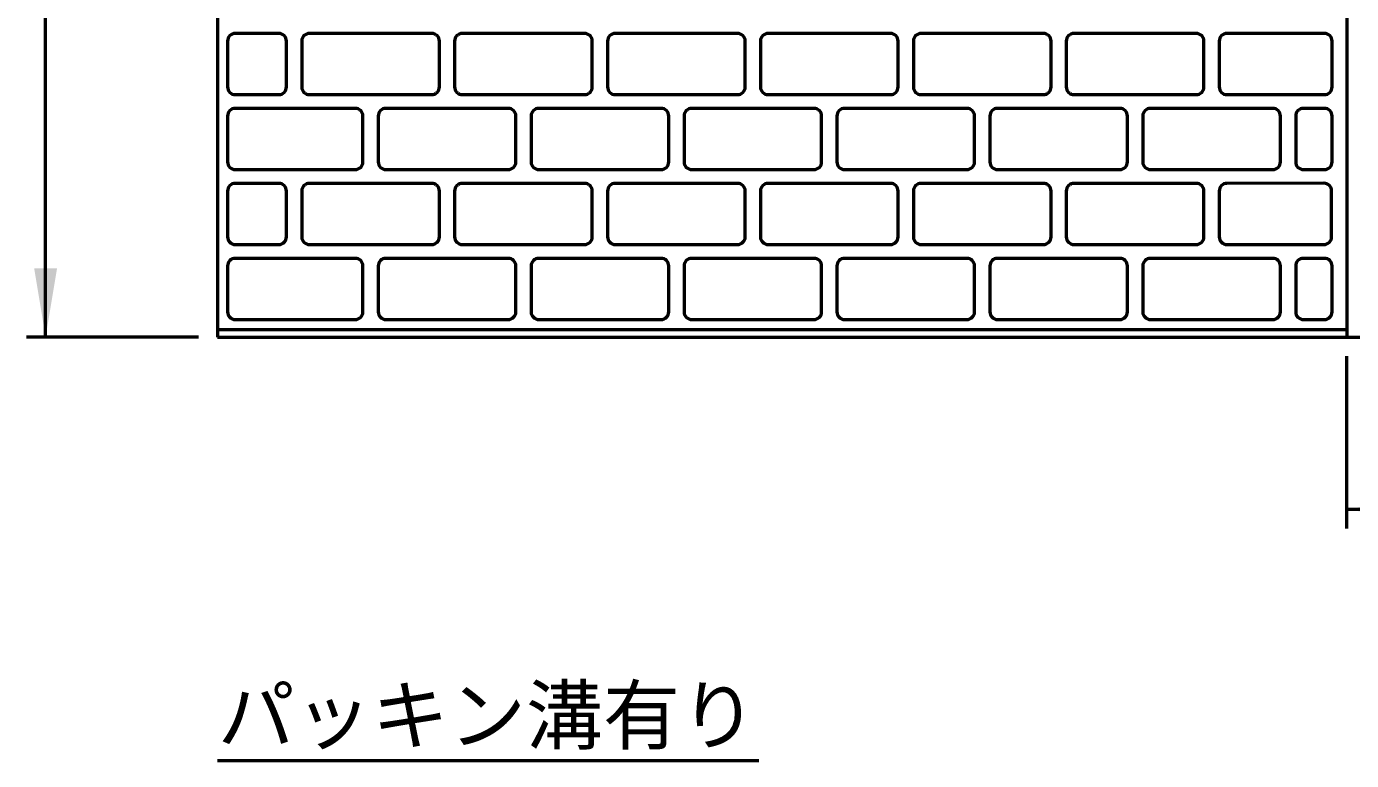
# Model space of a CAD drawing. Units: millimetres, scale not verified. Extents: x -2102 to 2102, y -1485 to 1485.
# Drawn here: x 59 to 752, y 291 to 675 of the extents above; entities that cross this region are included whole.
import ezdxf
from ezdxf.enums import TextEntityAlignment as Align

# ---------------------------------------------------------------- set-up
doc = ezdxf.new("R2010")
doc.units = ezdxf.units.MM
doc.header["$LTSCALE"] = 5
doc.layers.add('0-0_V-nasSTD', color=7, linetype='Continuous', lineweight=35)
doc.layers.add('0-1_0', color=7, linetype='Continuous', lineweight=50)
doc.styles.add('ＭＳ ゴシック', font='')
doc.styles.get('ＭＳ ゴシック').set_extended_font_data('MS Gothic')

msp = doc.modelspace()

# ---------------------------------------------------------------- linework, layer by layer
at = {"layer": '0-0_V-nasSTD'}
for points in [[(63.246, 548.686), (69.246, 512.686), (75.246, 548.686)], [(750.046, 422.686), (786.046, 416.686), (786.046, 428.686)]]:
    msp.add_solid(points, dxfattribs=at)
at = {"layer": '0-1_0'}
for p, q in [((69.246, 512.686), (69.246, 1040.686)), ((159.246, 1040.686), (159.246, 512.686)), ((750.046, 1040.686), (750.046, 512.686)), ((164.446, 667.486), (164.446, 643.486)), ((191.246, 671.486), (168.446, 671.486)), ((195.246, 643.486), (195.246, 667.486)), ((203.246, 667.486), (203.246, 643.486)), ((271.246, 671.486), (207.246, 671.486)), ((275.246, 643.486), (275.246, 667.486)), ((283.246, 667.486), (283.246, 643.486)), ((351.246, 671.486), (287.246, 671.486)), ((355.246, 643.486), (355.246, 667.486)), ((363.246, 667.486), (363.246, 643.486)), ((431.246, 671.486), (367.246, 671.486)), ((435.246, 643.486), (435.246, 667.486)), ((443.246, 667.486), (443.246, 643.486)), ((511.246, 671.486), (447.246, 671.486)), ((515.246, 643.486), (515.246, 667.486)), ((523.246, 667.486), (523.246, 643.486)), ((591.246, 671.486), (527.246, 671.486)), ((595.246, 643.486), (595.246, 667.486)), ((603.246, 667.486), (603.246, 643.486)), ((671.246, 671.486), (607.246, 671.486)), ((675.246, 643.486), (675.246, 667.486)), ((683.246, 667.486), (683.246, 643.486)), ((738.278, 671.486), (687.246, 671.486)), ((742.278, 643.486), (742.278, 667.486)), ((168.446, 639.486), (191.246, 639.486)), ((207.246, 639.486), (271.246, 639.486)), ((287.246, 639.486), (351.246, 639.486)), ((367.246, 639.486), (431.246, 639.486)), ((447.246, 639.486), (511.246, 639.486)), ((527.246, 639.486), (591.246, 639.486)), ((607.246, 639.486), (671.246, 639.486)), ((687.246, 639.486), (738.278, 639.486)), ((231.246, 632.286), (168.446, 632.286)), ((311.246, 632.286), (247.246, 632.286)), ((391.246, 632.286), (327.246, 632.286)), ((471.246, 632.286), (407.246, 632.286)), ((551.246, 632.286), (487.246, 632.286)), ((631.246, 632.286), (567.246, 632.286)), ((711.246, 632.286), (647.246, 632.286)), ((738.284, 632.286), (727.246, 632.286)), ((164.446, 628.286), (164.446, 604.286)), ((235.246, 604.286), (235.246, 628.286)), ((243.246, 628.286), (243.246, 604.286)), ((315.246, 604.286), (315.246, 628.286)), ((323.246, 628.286), (323.246, 604.286)), ((395.246, 604.286), (395.246, 628.286)), ((403.246, 628.286), (403.246, 604.286)), ((475.246, 604.286), (475.246, 628.286)), ((483.246, 628.286), (483.246, 604.286)), ((555.246, 604.286), (555.246, 628.286)), ((563.246, 628.286), (563.246, 604.286)), ((635.246, 604.286), (635.246, 628.286)), ((643.246, 628.286), (643.246, 604.286)), ((715.246, 604.286), (715.246, 628.286)), ((723.246, 628.286), (723.246, 604.286)), ((742.284, 604.286), (742.284, 628.286)), ((168.446, 600.286), (231.246, 600.286)), ((247.246, 600.286), (311.246, 600.286)), ((327.246, 600.286), (391.246, 600.286)), ((407.246, 600.286), (471.246, 600.286)), ((487.246, 600.286), (551.246, 600.286)), ((567.246, 600.286), (631.246, 600.286)), ((647.246, 600.286), (711.246, 600.286)), ((727.246, 600.286), (738.284, 600.286)), ((191.246, 593.086), (168.446, 593.086)), ((271.246, 593.086), (207.246, 593.086)), ((351.246, 593.086), (287.246, 593.086)), ((431.246, 593.086), (367.246, 593.086)), ((511.246, 593.086), (447.246, 593.086)), ((591.246, 593.086), (527.246, 593.086)), ((671.246, 593.086), (607.246, 593.086)), ((738.048, 593.127), (687.246, 593.086)), ((164.446, 589.086), (164.446, 565.086)), ((195.246, 565.086), (195.246, 589.086)), ((203.246, 589.086), (203.246, 565.086)), ((275.246, 565.086), (275.246, 589.086)), ((283.246, 589.086), (283.246, 565.086)), ((355.246, 565.086), (355.246, 589.086)), ((363.246, 589.086), (363.246, 565.086)), ((435.246, 565.086), (435.246, 589.086)), ((443.246, 589.086), (443.246, 565.086)), ((515.246, 565.086), (515.246, 589.086)), ((523.246, 589.086), (523.246, 565.086)), ((595.246, 565.086), (595.246, 589.086)), ((603.246, 589.086), (603.246, 565.086)), ((675.246, 565.086), (675.246, 589.086)), ((683.246, 589.086), (683.246, 565.086)), ((742.048, 565.127), (742.048, 589.127)), ((168.446, 561.086), (191.246, 561.086)), ((207.246, 561.086), (271.246, 561.086)), ((287.246, 561.086), (351.246, 561.086)), ((367.246, 561.086), (431.246, 561.086)), ((447.246, 561.086), (511.246, 561.086)), ((527.246, 561.086), (591.246, 561.086)), ((607.246, 561.086), (671.246, 561.086)), ((687.246, 561.086), (738.048, 561.127)), ((164.446, 549.886), (164.446, 525.886)), ((231.246, 553.886), (168.446, 553.886)), ((235.246, 525.886), (235.246, 549.886)), ((243.246, 549.886), (243.246, 525.886)), ((311.246, 553.886), (247.246, 553.886)), ((315.246, 525.886), (315.246, 549.886)), ((323.246, 549.886), (323.246, 525.886)), ((391.246, 553.886), (327.246, 553.886)), ((395.246, 525.886), (395.246, 549.886)), ((403.246, 549.886), (403.246, 525.886)), ((471.246, 553.886), (407.246, 553.886)), ((475.246, 525.886), (475.246, 549.886)), ((483.246, 549.886), (483.246, 525.886)), ((551.246, 553.886), (487.246, 553.886)), ((555.246, 525.886), (555.246, 549.886)), ((563.246, 549.886), (563.246, 525.886)), ((631.246, 553.886), (567.246, 553.886)), ((635.246, 525.886), (635.246, 549.886)), ((643.246, 549.886), (643.246, 525.886)), ((711.246, 553.886), (647.246, 553.886)), ((715.246, 525.886), (715.246, 549.886)), ((723.246, 549.886), (723.246, 525.886)), ((738.284, 553.886), (727.246, 553.886)), ((742.284, 525.886), (742.284, 549.886)), ((168.446, 521.886), (231.246, 521.886)), ((247.246, 521.886), (311.246, 521.886)), ((327.246, 521.886), (391.246, 521.886)), ((407.246, 521.886), (471.246, 521.886)), ((487.246, 521.886), (551.246, 521.886)), ((567.246, 521.886), (631.246, 521.886)), ((647.246, 521.886), (711.246, 521.886)), ((727.246, 521.886), (738.284, 521.886)), ((159.246, 516.686), (750.046, 516.686)), ((149.246, 512.686), (59.246, 512.686)), ((159.246, 512.686), (750.046, 512.686)), ((750.046, 512.686), (1168.446, 512.686)), ((750.046, 412.686), (750.046, 502.686)), ((750.046, 422.686), (825.246, 422.686)), ((159.246, 291.359), (442.454, 291.359))]:
    msp.add_line(p, q, dxfattribs=at)
for centre, start, end in [((168.446, 667.486), 90, 180), ((191.246, 667.486), 0, 90), ((207.246, 667.486), 90, 180), ((271.246, 667.486), 0, 90), ((287.246, 667.486), 90, 180), ((351.246, 667.486), 0, 90), ((367.246, 667.486), 90, 180), ((431.246, 667.486), 0, 90), ((447.246, 667.486), 90, 180), ((511.246, 667.486), 0, 90), ((527.246, 667.486), 90, 180), ((591.246, 667.486), 0, 90), ((607.246, 667.486), 90, 180), ((671.246, 667.486), 0, 90), ((687.246, 667.486), 90, 180), ((738.278, 667.486), 0, 90), ((168.446, 643.486), 180, 270), ((191.246, 643.486), 270, 0), ((207.246, 643.486), 180, 270), ((271.246, 643.486), 270, 0), ((287.246, 643.486), 180, 270), ((351.246, 643.486), 270, 0), ((367.246, 643.486), 180, 270), ((431.246, 643.486), 270, 0), ((447.246, 643.486), 180, 270), ((511.246, 643.486), 270, 0), ((527.246, 643.486), 180, 270), ((591.246, 643.486), 270, 0), ((607.246, 643.486), 180, 270), ((671.246, 643.486), 270, 0), ((687.246, 643.486), 180, 270), ((738.278, 643.486), 270, 0), ((168.446, 628.286), 90, 180), ((231.246, 628.286), 0, 90), ((247.246, 628.286), 90, 180), ((311.246, 628.286), 0, 90), ((327.246, 628.286), 90, 180), ((391.246, 628.286), 0, 90), ((407.246, 628.286), 90, 180), ((471.246, 628.286), 0, 90), ((487.246, 628.286), 90, 180), ((551.246, 628.286), 0, 90), ((567.246, 628.286), 90, 180), ((631.246, 628.286), 0, 90), ((647.246, 628.286), 90, 180), ((711.246, 628.286), 0, 90), ((727.246, 628.286), 90, 180), ((738.284, 628.286), 0, 90), ((168.446, 604.286), 180, 270), ((231.246, 604.286), 270, 0), ((247.246, 604.286), 180, 270), ((311.246, 604.286), 270, 0), ((327.246, 604.286), 180, 270), ((391.246, 604.286), 270, 0), ((407.246, 604.286), 180, 270), ((471.246, 604.286), 270, 0), ((487.246, 604.286), 180, 270), ((551.246, 604.286), 270, 0), ((567.246, 604.286), 180, 270), ((631.246, 604.286), 270, 0), ((647.246, 604.286), 180, 270), ((711.246, 604.286), 270, 0), ((727.246, 604.286), 180, 270), ((738.284, 604.286), 270, 0), ((168.446, 589.086), 90, 180), ((191.246, 589.086), 0, 90), ((207.246, 589.086), 90, 180), ((271.246, 589.086), 0, 90), ((287.246, 589.086), 90, 180), ((351.246, 589.086), 0, 90), ((367.246, 589.086), 90, 180), ((431.246, 589.086), 0, 90), ((447.246, 589.086), 90, 180), ((511.246, 589.086), 0, 90), ((527.246, 589.086), 90, 180), ((591.246, 589.086), 0, 90), ((607.246, 589.086), 90, 180), ((671.246, 589.086), 0, 90), ((687.246, 589.086), 90, 180), ((738.048, 589.127), 0, 90), ((168.446, 565.086), 180, 270), ((191.246, 565.086), 270, 0), ((207.246, 565.086), 180, 270), ((271.246, 565.086), 270, 0), ((287.246, 565.086), 180, 270), ((351.246, 565.086), 270, 0), ((367.246, 565.086), 180, 270), ((431.246, 565.086), 270, 0), ((447.246, 565.086), 180, 270), ((511.246, 565.086), 270, 0), ((527.246, 565.086), 180, 270), ((591.246, 565.086), 270, 0), ((607.246, 565.086), 180, 270), ((671.246, 565.086), 270, 0), ((687.246, 565.086), 180, 270), ((738.048, 565.127), 270, 0), ((168.446, 549.886), 90, 180), ((231.246, 549.886), 0, 90), ((247.246, 549.886), 90, 180), ((311.246, 549.886), 0, 90), ((327.246, 549.886), 90, 180), ((391.246, 549.886), 0, 90), ((407.246, 549.886), 90, 180), ((471.246, 549.886), 0, 90), ((487.246, 549.886), 90, 180), ((551.246, 549.886), 0, 90), ((567.246, 549.886), 90, 180), ((631.246, 549.886), 0, 90), ((647.246, 549.886), 90, 180), ((711.246, 549.886), 0, 90), ((727.246, 549.886), 90, 180), ((738.284, 549.886), 0, 90), ((168.446, 525.886), 180, 270), ((231.246, 525.886), 270, 0), ((247.246, 525.886), 180, 270), ((311.246, 525.886), 270, 0), ((327.246, 525.886), 180, 270), ((391.246, 525.886), 270, 0), ((407.246, 525.886), 180, 270), ((471.246, 525.886), 270, 0), ((487.246, 525.886), 180, 270), ((551.246, 525.886), 270, 0), ((567.246, 525.886), 180, 270), ((631.246, 525.886), 270, 0), ((647.246, 525.886), 180, 270), ((711.246, 525.886), 270, 0), ((727.246, 525.886), 180, 270), ((738.284, 525.886), 270, 0)]:
    msp.add_arc(centre, 4, start, end, dxfattribs=at)

# ---------------------------------------------------------------- texts
at = {"layer": '0-0_V-nasSTD', "style": 'ＭＳ ゴシック'}
msp.add_text('パッキン溝有り', height=29.56, dxfattribs=at).set_placement((159.246, 291.359), align=Align.BOTTOM_LEFT)

doc.saveas('drawing.dxf')
